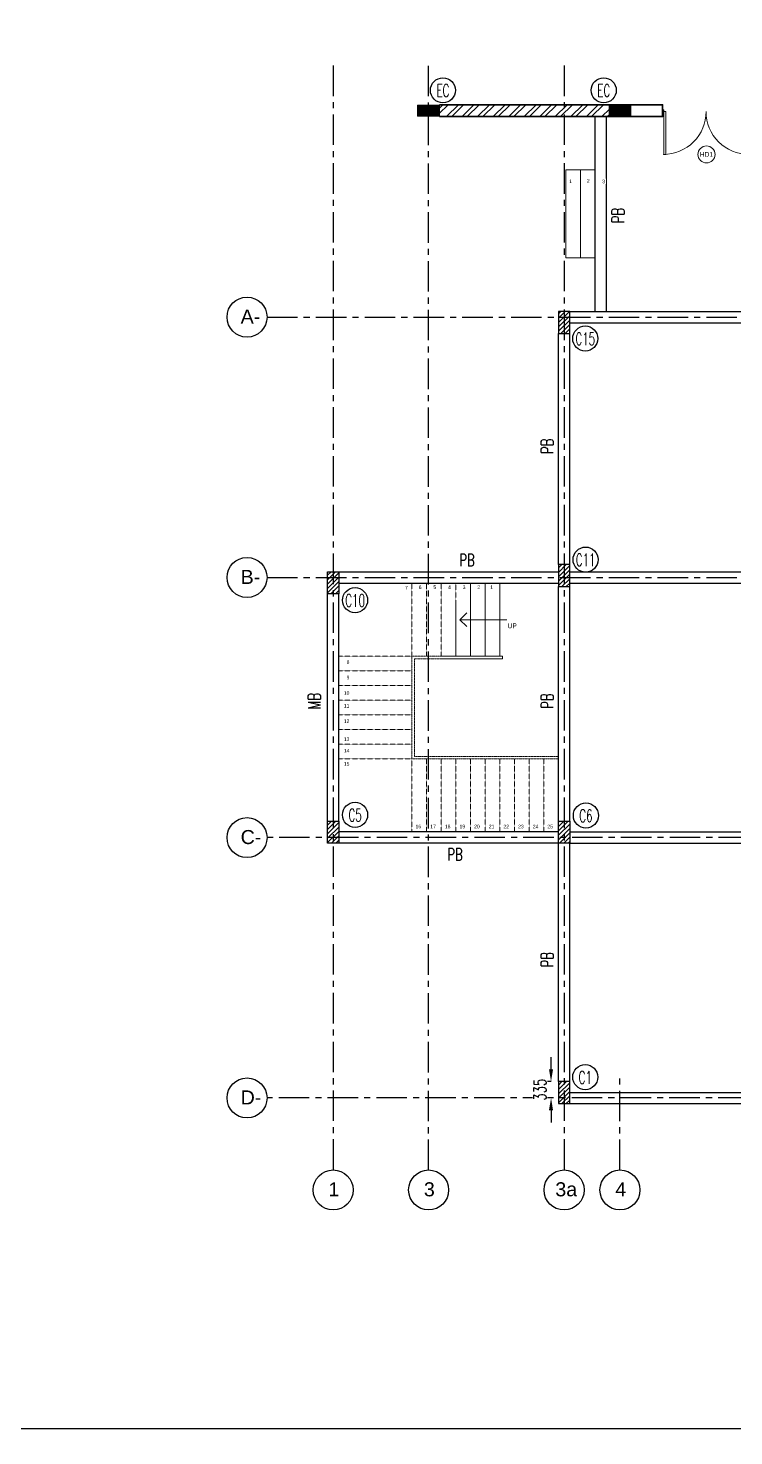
# Model space of a CAD drawing. Header units: millimetres. Extents: x 2659630 to 6742168, y -2425387 to -732288.
# Drawn here: x 2935860 to 2950314, y -1094519 to -1065675 of the extents above; entities that cross this region are included whole.
import ezdxf
from ezdxf.enums import TextEntityAlignment as Align

# ---------------------------------------------------------------- set-up
doc = ezdxf.new("R2010")
doc.units = ezdxf.units.MM
doc.header["$PDMODE"] = 35
doc.header["$PDSIZE"] = -25
for name, pattern in [('CENTER', [2, 1.25, -0.25, 0.25, -0.25]), ('Hidden', [7.14375, 4.7625, -2.38125]), ('Overhead', [3.96875, 2.38125, -1.5875])]:
    doc.linetypes.add(name, pattern=pattern)
for name, color, linetype, lineweight in [('A-ANNO-DIMS', 211, 'Continuous', 9), ('A-DETL-THIN', 151, 'Continuous', 18), ('A-DOOR', 31, 'Continuous', 18), ('A-DOOR-IDEN', 31, 'Continuous', 9), ('A-FLOR-HRAL', 11, 'Continuous', 18), ('A-FLOR-HRAL-MBND', 5, 'Overhead', 18), ('A-GRID-DIMS', 211, 'Continuous', 9), ('A-hatch', 253, 'Continuous', 0), ('A-PLASTER', 50, 'Continuous', 0), ('A-RCC', 2, 'Continuous', 0), ('A-STAIRS', 31, 'Continuous', 18), ('A-WALL', 113, 'Continuous', 9), ('A-WALL-PATT', 111, 'Continuous', 0), ('G-ANNO-TEXT', 231, 'Continuous', 9)]:
    doc.layers.add(name, color=color, linetype=linetype, lineweight=lineweight)
for name, color, linetype in [('A-TEXT-0', 7, 'Continuous'), ('S-BEAM NO', 3, 'Continuous'), ('S-BEAM OUTER', 4, 'Continuous'), ('S-COLUMN', 1, 'Continuous'), ('S-COLUMN CIRCLE', 9, 'Continuous'), ('S-COLUMN HATCH', 8, 'Continuous'), ('S-COLUMN NO', 2, 'Continuous'), ('S-GRIDE CIRCLE', 8, 'Continuous'), ('S-GRIDE LINE', 8, 'CENTER'), ('S-GRIDE NO', 1, 'Continuous')]:
    doc.layers.add(name, color=color, linetype=linetype)
doc.layers.get('A-ANNO-DIMS').off()
doc.styles.add('Arial', font='arial.ttf', dxfattribs={"height": 123})
doc.styles.add('Arial_1', font='arial.ttf', dxfattribs={"height": 98.353293})
doc.styles.add('Arial_3', font='arial.ttf', dxfattribs={"height": 97.584908})
doc.styles.add('Arial_4', font='arial.ttf', dxfattribs={"height": 73.76497})
doc.styles.add('ROMANS', font='r.shx', dxfattribs={"width": 0.7})
doc.dimstyles.new('Diagonal_-_2_5mm_Arial', dxfattribs={"dimscale": 304.8, "dimtxt": 123, "dimasz": 0.32, "dimexe": 0.4, "dimexo": 0.5, "dimgap": 0.28, "dimtad": 1, "dimdec": 0, "dimzin": 0, "dimdsep": 46, "dimtxsty": 'Arial', "dimblk1": 'OBLIQUE', "dimblk2": 'OBLIQUE', "dimsah": 1, "dimcen": 0.09, "dimdle": 0.4, "dimazin": 0, "dimtfac": 1, "dimtdec": 0, "dimtix": 1, "dimtmove": 0, "dimatfit": 3, "dimfxl": 1, "dimfxlon": 1, "dimtvp": 1, "dimtolj": 1, "dimtzin": 0, "dimarcsym": 2})
doc.dimstyles.new('dim100', dxfattribs={"dimtxt": 250, "dimasz": 250, "dimexe": 200, "dimexo": 200, "dimgap": 100, "dimtad": 1, "dimdec": 0, "dimrnd": 1, "dimzin": 0, "dimdsep": 46, "dimtxsty": 'ROMANS', "dimcen": 0, "dimclrd": 5, "dimclre": 5, "dimclrt": 4, "dimadec": 0, "dimazin": 0, "dimtfac": 1, "dimtdec": 0, "dimtix": 1, "dimtofl": 0, "dimtmove": 2, "dimatfit": 3, "dimfxl": 1, "dimtolj": 1, "dimtzin": 0, "dimlwd": -1, "dimlwe": -1, "dimarcsym": 0})
pattern_1 = [(225, (-695727.887, -212175.8), (44.9012806, -44.9012806), [])]

# ---------------------------------------------------------------- blocks, each defined once
blk = doc.blocks.new('_Oblique')
at = {"color": 0, "linetype": 'ByBlock', "lineweight": -2}
blk.add_line((-0.5, -0.5), (0.5, 0.5), dxfattribs=at)
blk = doc.blocks.new('*D1912')
at = {"layer": 'A-GRID-DIMS', "color": 0, "lineweight": -2}
for p, q in [((3026076, -1094062), (3026076, -1094489)), ((2800878, -1094367), (3026198, -1094367)), ((2801000, -1094519), (2801000, -1094489))]:
    blk.add_line(p, q, dxfattribs=at)
at = {"layer": 'Defpoints', "color": 0, "ltscale": 2500}
for p in [(3026076, -1039892), (2801000, -1094367), (3026076, -1094367)]:
    blk.add_point(p, dxfattribs=at)
at = {"layer": 'A-GRID-DIMS', "color": 0, "lineweight": -2, "ltscale": 2500, "xscale": 97.536, "yscale": 97.536, "zscale": 97.536, "rotation": 180}
blk.add_blockref('_Oblique', (2801000, -1094367), dxfattribs=at)
at = {"layer": 'A-GRID-DIMS', "color": 0, "lineweight": -2, "ltscale": 2500, "xscale": 97.536, "yscale": 97.536, "zscale": 97.536}
blk.add_blockref('_Oblique', (3026076, -1094367), dxfattribs=at)
at = {"layer": 'A-GRID-DIMS', "color": 0, "ltscale": 2500, "insert": (2913538, -1094219), "char_height": 123, "attachment_point": 5, "style": 'Arial', "bg_fill": 3, "box_fill_scale": 1.1, "bg_fill_color": 257, "bg_fill_transparency": 0}
blk.add_mtext('\\A1;225076', dxfattribs=at)
blk = doc.blocks.new('M_Door Tag_Mahindra_2_0mm_2 - M_Door Tag_Mahindra 2-3264029-GROUND FLOOR PLAN-01')
at = {"layer": 'A-DOOR-IDEN'}
blk.add_circle((0, 0), 3.5, dxfattribs=at)
blk = doc.blocks.new('DOOR D9-1800X2500-PLN')
at = {"layer": 'A-DOOR'}
for p, q in [((12, 40, 0), (12, 25, 0)), ((37, 40, 0), (12, 40, 0)), ((12, 25, 0), (22, 25, 0)), ((12, 15, 0), (12, 0, 0)), ((22, 15, 0), (12, 15, 0)), ((12, 0, 0), (37, 0, 0)), ((14, 27, 0), (14, 38, 0)), ((14, 38, 0), (22, 38, 0)), ((22, 27, 0), (14, 27, 0)), ((14, 2, 0), (14, 13, 0)), ((14, 13, 0), (22, 13, 0)), ((22, 2, 0), (14, 2, 0)), ((22, 38, 0), (22, 27, 0)), ((22, 25, 0), (22, 15, 0)), ((22, 13, 0), (22, 2, 0)), ((24, 10, 0), (24, 30, 0)), ((24, 30, 0), (30, 30, 0)), ((30, 10, 0), (24, 10, 0)), ((26, 32, 0), (26, 34, 0)), ((35, 32, 0), (26, 32, 0)), ((26, 6, 0), (26, 8, 0)), ((26, 8, 0), (35, 8, 0)), ((27, 37, 0), (28, 37, 0)), ((28, 4, 0), (27, 4, 0)), ((28, 37, 0), (28, 38, 0)), ((28, 38, 0), (35, 38, 0)), ((28, 2, 0), (28, 4, 0)), ((35, 2, 0), (28, 2, 0)), ((30, 30, 0), (30, 10, 0)), ((32, 10, 0), (32, 30, 0)), ((32, 30, 0), (35, 30, 0)), ((35, 10, 0), (32, 10, 0)), ((35, 38, 0), (35, 32, 0)), ((35, 30, 0), (35, 25, 0)), ((35, 25, 0), (37, 25, 0)), ((37, 15, 0), (35, 15, 0)), ((35, 15, 0), (35, 10, 0)), ((35, 8, 0), (35, 2, 0)), ((37, 25, 0), (37, 40, 0)), ((37, 0, 0), (37, 15, 0)), ((1763, 25, 0), (1763, 40, 0)), ((1763, 40, 0), (1788, 40, 0)), ((1766, 25, 0), (1763, 25, 0)), ((1763, 0, 0), (1763, 15, 0)), ((1763, 15, 0), (1766, 15, 0)), ((1788, 0, 0), (1763, 0, 0)), ((1772, 38, 0), (1766, 38, 0)), ((1766, 38, 0), (1766, 32, 0)), ((1766, 32, 0), (1774, 32, 0)), ((1768, 30, 0), (1766, 30, 0)), ((1766, 30, 0), (1766, 25, 0)), ((1766, 15, 0), (1766, 10, 0)), ((1766, 10, 0), (1768, 10, 0)), ((1766, 8, 0), (1766, 2, 0)), ((1774, 8, 0), (1766, 8, 0)), ((1766, 2, 0), (1772, 2, 0)), ((1768, 10, 0), (1768, 30, 0)), ((1770, 30, 0), (1770, 10, 0)), ((1776, 30, 0), (1770, 30, 0)), ((1770, 10, 0), (1776, 10, 0)), ((1772, 37, 0), (1772, 38, 0)), ((1773, 37, 0), (1772, 37, 0)), ((1772, 2, 0), (1772, 4, 0)), ((1772, 4, 0), (1773, 4, 0)), ((1774, 32, 0), (1774, 34, 0)), ((1774, 6, 0), (1774, 8, 0)), ((1776, 10, 0), (1776, 30, 0)), ((1778, 38, 0), (1778, 27, 0)), ((1786, 38, 0), (1778, 38, 0)), ((1778, 27, 0), (1786, 27, 0)), ((1788, 25, 0), (1778, 25, 0)), ((1778, 25, 0), (1778, 15, 0)), ((1778, 15, 0), (1788, 15, 0)), ((1786, 13, 0), (1778, 13, 0)), ((1778, 13, 0), (1778, 2, 0)), ((1778, 2, 0), (1786, 2, 0)), ((1786, 27, 0), (1786, 38, 0)), ((1786, 2, 0), (1786, 13, 0)), ((1788, 40, 0), (1788, 25, 0)), ((1788, 15, 0), (1788, 0, 0))]:
    blk.add_line(p, q, dxfattribs=at)
at = {"layer": 'A-DOOR', "elevation": 0}
for points in [[(77, 40), (77, 915), (37, 915), (37, 40)], [(1723, 40), (1723, 915), (1763, 915), (1763, 40)]]:
    blk.add_lwpolyline(points, close=True, dxfattribs=at)
at = {"layer": 'A-DOOR'}
for centre, radius, start, end in [((25, 40), 875, 359.997, 90), ((1775, 40), 875, 90, 180.003), ((25, 36, 0), 2, 14.449, 289.7958), ((25, 4, 0), 2, 70.1472, 345.494), ((1775, 36, 0), 2, 250.2042, 165.551), ((1775, 4, 0), 2, 194.506, 109.8528)]:
    blk.add_arc(centre, radius, start, end, dxfattribs=at)
blk = doc.blocks.new('*D1954')
at = {"layer": 'Defpoints', "color": 0, "ltscale": 1200}
for p in [(2946722, -1087261), (2946722, -1087596)]:
    blk.add_point(p, dxfattribs=at)
at = {"layer": 'S-GRIDE NO', "color": 5, "ltscale": 2500}
for p, q in [((2946570, -1087011), (2946570, -1086761)), ((2946570, -1087261), (2946370, -1087261)), ((2946570, -1087596), (2946370, -1087596)), ((2946570, -1087846), (2946570, -1088096))]:
    blk.add_line(p, q, dxfattribs=at)
at = {"layer": 'S-GRIDE NO', "color": 5, "ltscale": 1200}
for points in [[(2946528, -1087011), (2946611, -1087011), (2946570, -1087261)], [(2946611, -1087846), (2946528, -1087846), (2946570, -1087596)]]:
    blk.add_solid(points, dxfattribs=at)
at = {"layer": 'S-GRIDE NO', "color": 4, "ltscale": 1200, "insert": (2946345, -1087428), "char_height": 250, "attachment_point": 5, "rotation": 90, "style": 'ROMANS', "bg_fill": 3, "box_fill_scale": 1.1, "bg_fill_color": 257, "bg_fill_transparency": 15728640}
blk.add_mtext('\\A1;335', dxfattribs=at)
at = {"layer": 'Defpoints', "color": 0, "ltscale": 1200}
blk.add_point((2946570, -1087261), dxfattribs=at)

msp = doc.modelspace()

# ---------------------------------------------------------------- dimensions: what is measured, and where the dimension line sits
at = {"layer": 'A-GRID-DIMS'}
dim = msp.add_linear_dim(base=(3026075.788, -1094366.751), p1=(2801000.17, -1094366.751, 0), p2=(3026075.788, -1039892.47), dimstyle='Diagonal_-_2_5mm_Arial', override={"dimpost": '<>', "dimtmove": 1, "dimfxl": 1, "dimfxlon": 1, "dimtfill": 1, "dimtfillclr": 0, "dimarcsym": 2}, dxfattribs=at)
dim.commit()
dim.dimension.update_dxf_attribs({"geometry": '*D1912', "text_midpoint": (2913537.979, -1094218.606)})

# ---------------------------------------------------------------- next in the draw order: hatches: boundary and pattern name
at = {"layer": 'A-hatch', "true_color": 0x939598}
h = msp.add_hatch(dxfattribs=at)
h.set_pattern_fill('ANSI31', color=252, scale=5, angle=359.9997012)
h.set_pattern_definition([(44.99970117, (-5375597.532, -3178826.353), (-11.225261605, 11.225378697), [])])
h.paths.add_polyline_path([(2943837.217, -1067481.254), (2944287.217, -1067481.252), (2944287.219, -1067251.214), (2943837.219, -1067251.211)])
h = msp.add_hatch(dxfattribs=at)
h.set_pattern_fill('ANSI31', color=252, scale=5, angle=359.9997012)
h.set_pattern_definition([(44.99970117, (-5371677.546, -3178826.374), (-11.225261605, 11.225378697), [])])
h.paths.add_polyline_path([(2947757.203, -1067481.274), (2948207.203, -1067481.272), (2948207.204, -1067251.234), (2947757.204, -1067251.232)])
at = {"layer": 'A-WALL-PATT'}
h = msp.add_hatch(dxfattribs=at)
h.set_pattern_fill('ANSI32', color=256, scale=600, angle=360, style=0)
h.set_pattern_definition([(45, (2777482.52, -1241117.36), (-159.09903, 159.09903), []), (45, (2777588.58, -1241117.36), (-159.09903, 159.09903), [])])
h.paths.add_polyline_path([(2947757.204, -1067251.198), (2944287.219, -1067251.224), (2944287.218, -1067481.27), (2947757.203, -1067481.314)])
at = {"layer": 'S-COLUMN HATCH', "true_color": 0x939598}
h = msp.add_hatch(dxfattribs=at)
h.set_pattern_fill('ANSI31', color=252, scale=20, angle=180)
h.set_pattern_definition(pattern_1)
h.paths.add_polyline_path([(2946952.291, -1071480.988), (2946722.291, -1071480.987), (2946722.289, -1071930.987), (2946842.289, -1071930.987), (2946952.289, -1071930.988)])
h = msp.add_hatch(dxfattribs=at)
h.set_pattern_fill('ANSI31', color=252, scale=20, angle=180)
h.set_pattern_definition(pattern_1)
h.paths.add_polyline_path([(2946952.284, -1076665.99), (2946722.284, -1076665.989), (2946722.282, -1077115.989), (2946842.282, -1077115.989), (2946952.282, -1077115.99)])
h = msp.add_hatch(dxfattribs=at)
h.set_pattern_fill('ANSI31', color=252, scale=20, angle=180)
h.set_pattern_definition(pattern_1)
h.paths.add_polyline_path([(2941992.291, -1077265.987), (2942222.291, -1077265.988), (2942222.293, -1076815.991), (2941992.293, -1076815.99)])
h = msp.add_hatch(dxfattribs=at)
h.set_pattern_fill('ANSI31', color=252, scale=20, angle=180)
h.set_pattern_definition(pattern_1)
h.paths.add_polyline_path([(2941992.291, -1082375.989), (2942222.291, -1082375.99), (2942222.294, -1081925.991), (2941992.294, -1081925.99)])
h = msp.add_hatch(dxfattribs=at)
h.set_pattern_fill('ANSI31', color=252, scale=20, angle=180)
h.set_pattern_definition(pattern_1)
h.paths.add_polyline_path([(2946722.291, -1082375.989), (2946952.291, -1082375.99), (2946952.294, -1081925.991), (2946722.294, -1081925.99)])
h = msp.add_hatch(dxfattribs=at)
h.set_pattern_fill('ANSI31', color=252, scale=20, angle=180)
h.set_pattern_definition(pattern_1)
h.paths.add_polyline_path([(2946952.319, -1087261.247), (2946722.295, -1087261.246), (2946722.294, -1087711.215), (2946952.294, -1087711.215)])

# ---------------------------------------------------------------- next in the draw order: linework, layer by layer
at = {"layer": 'A-DETL-THIN'}
for p, q in [((2947702.294, -1067481.314, 0), (2947472.294, -1067481.162, 0)), ((2944700.704, -1077796.178), (2944842.126, -1077654.757)), ((2944700.704, -1077796.178), (2945665.911, -1077796.179)), ((2944700.704, -1077796.178), (2944842.125, -1077937.6))]:
    msp.add_line(p, q, dxfattribs=at)
at = {"layer": 'A-FLOR-HRAL'}
for p, q in [((2945572.922, -1078595.989), (2944309.226, -1078595.989)), ((2945572.922, -1078545.989), (2944322.921, -1078545.989)), ((2945572.922, -1078595.989), (2945572.922, -1078545.989))]:
    msp.add_line(p, q, dxfattribs=at)
at = {"layer": 'A-FLOR-HRAL-MBND'}
for p, q in [((2943721.318, -1080645.989), (2943721.298, -1078545.988)), ((2944322.921, -1078545.989), (2943721.298, -1078545.989)), ((2944309.226, -1078595.989), (2943771.298, -1078595.989)), ((2943771.317, -1080595.989), (2943771.298, -1078595.989)), ((2946722.884, -1080645.989), (2943721.318, -1080645.989)), ((2946722.884, -1080595.989), (2943771.317, -1080595.989))]:
    msp.add_line(p, q, dxfattribs=at)
at = {"layer": 'A-PLASTER'}
for p, q in [((2948856.961, -1067493.328), (2944287.217, -1067493.27)), ((2948856.961, -1067239.189), (2944287.219, -1067239.224)), ((2948856.961, -1067239.189), (2948856.961, -1067493.328, 0))]:
    msp.add_line(p, q, dxfattribs=at)
at = {"layer": 'A-RCC'}
for p, q in [((2943837.204, -1067251.177), (2943837.203, -1067481.177)), ((2943837.203, -1067481.177), (2944287.203, -1067481.18)), ((2944287.204, -1067251.18), (2943837.204, -1067251.177)), ((2943837.219, -1067251.172), (2943837.218, -1067481.172)), ((2943837.218, -1067481.172), (2944287.218, -1067481.174)), ((2944287.219, -1067251.174), (2943837.219, -1067251.172)), ((2944287.203, -1067481.18), (2944287.204, -1067251.18)), ((2944287.218, -1067481.174), (2944287.219, -1067251.174)), ((2947757.204, -1067251.198), (2947757.203, -1067481.198)), ((2947757.203, -1067481.198), (2948207.203, -1067481.2)), ((2948207.204, -1067251.2), (2947757.204, -1067251.198)), ((2948207.203, -1067481.2), (2948207.204, -1067251.2))]:
    msp.add_line(p, q, dxfattribs=at)
at = {"layer": 'A-STAIRS'}
for p, q in [((2947471.318, -1068581.162, 0), (2946871.318, -1068581.156, 0)), ((2946872.276, -1070381.155, 0), (2946872.299, -1068581.157, 0)), ((2947172.276, -1070381.159, 0), (2947172.299, -1068581.159, 0)), ((2947473.573, -1070381.162, 0), (2946873.573, -1070381.154, 0)), ((2944921.318, -1077045.989), (2944921.318, -1078545.989)), ((2945221.318, -1077045.989), (2945221.318, -1078545.989)), ((2945521.318, -1077045.989), (2945521.318, -1078545.989)), ((2944621.318, -1077456.764), (2944621.318, -1078545.989))]:
    msp.add_line(p, q, dxfattribs=at)
at = {"layer": 'A-STAIRS', "linetype": 'Hidden'}
for p, q in [((2943721.318, -1077045.989), (2943721.318, -1078545.989)), ((2944021.318, -1077045.989), (2944021.318, -1078545.989)), ((2944321.318, -1077045.989), (2944321.318, -1078545.989)), ((2944621.318, -1077456.764), (2944621.318, -1077045.989)), ((2943721.298, -1078545.989), (2942221.318, -1078545.989)), ((2943721.298, -1078845.989), (2942221.318, -1078845.989)), ((2943721.298, -1079745.989), (2942221.318, -1079745.989)), ((2943721.298, -1080045.989), (2942221.318, -1080045.989)), ((2943721.298, -1080345.989), (2942221.318, -1080345.989)), ((2943721.298, -1080645.989), (2942221.318, -1080645.989)), ((2943721.318, -1080650.989), (2943721.318, -1082145.989)), ((2944021.318, -1080645.989), (2944021.318, -1082145.989)), ((2944321.318, -1080645.989), (2944321.318, -1082145.989)), ((2944621.318, -1080645.989), (2944621.318, -1082145.989)), ((2944921.318, -1080645.989), (2944921.318, -1082145.989)), ((2945221.318, -1080645.989), (2945221.318, -1082145.989)), ((2945521.318, -1080645.989), (2945521.318, -1082145.989)), ((2945821.318, -1080645.989), (2945821.318, -1082145.989)), ((2946121.318, -1080645.989), (2946121.318, -1082145.989)), ((2946421.318, -1080645.989), (2946421.318, -1082145.989))]:
    msp.add_line(p, q, dxfattribs=at)
at = {"layer": 'A-WALL', "color": 1}
msp.add_line((2944287.218, -1067481.27), (2944287.219, -1067251.211), dxfattribs=at)
at = {"layer": 'A-WALL'}
for p, q in [((2948844.814, -1067481.328), (2944287.218, -1067481.27)), ((2948844.814, -1067251.189), (2944287.219, -1067251.224)), ((2948844.961, -1067251.19, 0), (2948844.961, -1067481.327, 0))]:
    msp.add_line(p, q, dxfattribs=at)
at = {"layer": 'S-BEAM OUTER', "ltscale": 2500}
for p, q in [((2947472.294, -1071468.987), (2947472.345, -1067493.311)), ((2947702.294, -1067493.314), (2947702.294, -1071481.162, 0)), ((2946952.294, -1071481.088), (2954613.907, -1071481.18)), ((2946952.292, -1071711.088), (2954613.904, -1071711.18)), ((2946722.294, -1076665.99), (2946722.294, -1071930.987)), ((2946952.294, -1076665.99), (2946952.294, -1071930.987)), ((2942222.281, -1076815.99), (2946722.294, -1076815.99)), ((2946952.284, -1076815.99), (2954613.836, -1076815.99)), ((2941992.301, -1081925.991), (2941992.301, -1077265.987)), ((2942222.281, -1077045.99), (2946722.294, -1077045.99)), ((2942222.301, -1081925.991), (2942222.301, -1077265.987)), ((2946722.301, -1081925.991), (2946722.301, -1077115.989)), ((2946952.284, -1077045.99), (2954613.836, -1077045.99)), ((2946952.301, -1081925.991), (2946952.301, -1077115.989)), ((2946722.295, -1082145.988), (2942222.284, -1082145.92)), ((2946952.294, -1082145.988), (2954613.836, -1082145.988)), ((2946722.292, -1082375.988), (2942222.281, -1082375.92)), ((2946722.292, -1087260.989), (2946722.292, -1082375.988)), ((2946952.292, -1087260.989), (2946952.292, -1082375.988)), ((2946952.294, -1082375.988), (2954613.836, -1082375.988)), ((2946952.294, -1087480.989), (2954613.837, -1087480.989)), ((2946952.294, -1087710.989), (2954613.837, -1087710.989))]:
    msp.add_line(p, q, dxfattribs=at)
at = {"layer": 'S-COLUMN', "color": 1}
for points in [[(2946722.294, -1071930.987), (2946952.294, -1071930.987), (2946952.294, -1071480.987), (2946722.294, -1071480.987)], [(2946952.284, -1076665.99), (2946722.294, -1076665.99), (2946722.294, -1077115.989), (2946952.284, -1077115.989)], [(2941992.294, -1076815.99), (2942222.281, -1076815.99), (2942222.288, -1077265.987), (2941992.301, -1077265.987)], [(2941992.301, -1081925.991), (2942222.288, -1081925.991), (2942222.281, -1082375.988), (2941992.294, -1082375.988)], [(2946722.301, -1081925.991), (2946952.288, -1081925.991), (2946952.281, -1082375.988), (2946722.294, -1082375.988)], [(2946722.294, -1087710.989), (2946952.294, -1087710.989), (2946952.294, -1087260.989), (2946722.294, -1087260.989)]]:
    msp.add_lwpolyline(points, close=True, dxfattribs=at)
at = {"layer": 'S-COLUMN CIRCLE'}
for centre in [(2944355.295, -1066948.916), (2944355.295, -1066948.916), (2947648.93, -1066948.916), (2947648.93, -1066948.916), (2947270.521, -1072035.398), (2947277.468, -1076564.67), (2942555.549, -1077396.921), (2942555.549, -1081794.614), (2947283.761, -1081808.963), (2947270.521, -1087168.867)]:
    msp.add_circle(centre, 257.143, dxfattribs=at)
at = {"layer": 'S-GRIDE CIRCLE'}
for centre in [(2940342.837, -1071595.921), (2940342.837, -1071595.921), (2940342.837, -1071595.921), (2940342.837, -1076930.923), (2940342.837, -1076930.923), (2940342.837, -1076930.923), (2940342.837, -1082260.923), (2940342.837, -1082260.923), (2940342.837, -1082260.923), (2940342.837, -1087595.989), (2940342.837, -1087595.989), (2940342.837, -1087595.989), (2942107.299, -1089481.549), (2942107.299, -1089481.549), (2942107.299, -1089481.549), (2944062.299, -1089481.549), (2944062.299, -1089481.549), (2944062.299, -1089481.549), (2946837.299, -1089481.549), (2946837.299, -1089481.549), (2946837.299, -1089481.549), (2947982.299, -1089481.549), (2947982.299, -1089481.549), (2947982.299, -1089481.549)]:
    msp.add_circle(centre, 409.836, dxfattribs=at)
at = {"layer": 'S-GRIDE LINE', "ltscale": 500}
for p, q in [((2942107.299, -1066442.534), (2942107.299, -1089071.713)), ((2940752.673, -1071595.987), (2972627.904, -1071595.987)), ((2940752.673, -1076930.989), (2972627.904, -1076930.989)), ((2972625.226, -1082260.989), (2940752.673, -1082260.989)), ((2947982.299, -1089071.713), (2947982.299, -1087071.713)), ((2972617.913, -1087595.989), (2940752.673, -1087595.989))]:
    msp.add_line(p, q, dxfattribs=at)

# ---------------------------------------------------------------- next in the draw order: block references
at = {"layer": 'A-ANNO-DIMS', "xscale": -1, "rotation": 180}
msp.add_blockref('DOOR D9-1800X2500-PLN', (2948844.792, -1067346.095, 0), dxfattribs=at)
at = {"layer": 'A-DOOR-IDEN', "xscale": -49.99999999999997, "yscale": 49.99999999999997, "zscale": 49.99999999999997, "rotation": 328.1314105507045}
msp.add_blockref('M_Door Tag_Mahindra_2_0mm_2 - M_Door Tag_Mahindra 2-3264029-GROUND FLOOR PLAN-01', (2949754.657, -1068262.766, 0), dxfattribs=at)

# ---------------------------------------------------------------- next in the draw order: texts
at = {"layer": 'A-DOOR-IDEN', "insert": (2949751.959, -1068213.307, 0), "char_height": 98.3533, "width": 208.8, "attachment_point": 2, "rotation": 0.1314106, "line_spacing_factor": 0.938532, "style": 'Arial_1'}
msp.add_mtext('HD1', dxfattribs=at)
at = {"layer": 'S-BEAM NO', "style": 'ROMANS', "width": 0.7}
for s, p in [('PB', (2947940.855, -1069513.448, 0)), ('PB', (2946491.262, -1074241.339, 0)), ('MB', (2941721.032, -1079463.841, 0)), ('PB', (2946491.268, -1079463.841, 0)), ('PB', (2946491.259, -1084761.339, 0))]:
    msp.add_text(s, height=250, rotation=90, dxfattribs=at).set_placement(p, align=Align.MIDDLE_CENTER)
for p in [(2944848.203, -1076574.263, 0), (2944602.137, -1082605.437, 0)]:
    msp.add_text('PB', height=250, dxfattribs=at).set_placement(p, align=Align.MIDDLE_CENTER)
at = {"layer": 'S-COLUMN NO', "style": 'ROMANS', "width": 0.6}
for s, p in [('EC', (2944356.663, -1066954.446, 0)), ('EC', (2944356.663, -1066954.446, 0)), ('EC', (2947650.298, -1066954.446, 0)), ('EC', (2947650.298, -1066954.446, 0)), ('C15', (2947271.89, -1072040.929, 0)), ('C11', (2947278.836, -1076570.2, 0)), ('C10', (2942556.917, -1077402.451, 0)), ('C5', (2942556.917, -1081800.144, 0)), ('C6', (2947285.13, -1081814.493, 0)), ('C1', (2947271.89, -1087174.398, 0)), ('C1', (2947271.89, -1087174.398, 0)), ('C1', (2947271.89, -1087174.398, 0))]:
    msp.add_text(s, height=257.1429, dxfattribs=at).set_placement(p, align=Align.MIDDLE_CENTER)
at = {"layer": 'S-GRIDE NO', "style": 'Arial'}
for s, height, p in [('A-', 287.9195, (2940212.012, -1071728.923)), ('B-', 287.9195, (2940212.012, -1077063.925)), ('C-', 287.9195, (2940212.012, -1082393.925)), ('D-', 287.9195, (2940212.012, -1087728.99)), ('1', 287.919, (2942010.618, -1089611.388)), ('1', 287.919, (2942010.618, -1089611.388)), ('1', 287.919, (2942010.618, -1089611.388)), ('3', 287.919, (2943965.618, -1089611.388)), ('3a', 287.9195, (2946657.628, -1089611.388)), ('4', 287.919, (2947885.618, -1089611.388))]:
    msp.add_text(s, height=height, dxfattribs=at).set_placement(p)

# ---------------------------------------------------------------- next in the draw order: texts
at = {"layer": 'A-TEXT-0', "color": 7, "char_height": 73.765, "width": 68.4, "attachment_point": 3, "rotation": 0.1314106, "line_spacing_factor": 0.938532, "style": 'Arial_4', "bg_fill": 3, "box_fill_scale": 1.25, "bg_fill_color": 0, "bg_fill_transparency": 0}
for s, insert in [('1', (2946997.66, -1068775.603, 0)), ('2', (2947360.662, -1068768.424, 0)), ('7', (2943635.754, -1077106.847)), ('6', (2943917.093, -1077094.663)), ('5', (2944217.093, -1077094.663)), ('4', (2944517.093, -1077094.655)), ('3', (2944817.093, -1077094.657)), ('2', (2945117.093, -1077094.655)), ('1', (2945381.66, -1077094.652)), ('8', (2942439.747, -1078628.999)), ('10', (2942439.753, -1079260.466)), ('12', (2942439.744, -1079837.989)), ('13', (2942439.761, -1080207.549)), ('15', (2942439.767, -1080711.018)), ('16', (2943909.526, -1081996.947)), ('17', (2944209.589, -1081996.944)), ('18', (2944509.589, -1081996.942)), ('19', (2944809.589, -1081996.939)), ('20', (2945109.589, -1081996.944)), ('21', (2945409.589, -1081996.942)), ('22', (2945709.589, -1081996.939)), ('23', (2946009.589, -1081996.933)), ('24', (2946309.589, -1081996.93)), ('25', (2946609.589, -1081996.927))]:
    msp.add_mtext(s, dxfattribs=dict(at, insert=insert))
at = {"layer": 'G-ANNO-TEXT', "color": 7, "insert": (2945678.594, -1077872.248), "char_height": 98.3533, "width": 226.8, "attachment_point": 1, "rotation": 0.1314106, "line_spacing_factor": 0.938532, "style": 'Arial_3', "bg_fill": 3, "box_fill_scale": 1.25, "bg_fill_color": 0, "bg_fill_transparency": 0}
msp.add_mtext('UP', dxfattribs=at)

# ---------------------------------------------------------------- next in the draw order: linework, layer by layer
at = {"layer": 'A-STAIRS'}
msp.add_line((2947472.276, -1070381.162, 0), (2947472.299, -1068581.162, 0), dxfattribs=at)
at = {"layer": 'A-STAIRS', "linetype": 'Hidden'}
for p, q in [((2943721.298, -1079145.989), (2942221.318, -1079145.989)), ((2943721.298, -1079445.989), (2942221.318, -1079445.989))]:
    msp.add_line(p, q, dxfattribs=at)
at = {"layer": 'S-GRIDE LINE', "ltscale": 500}
for p, q in [((2944062.299, -1089071.713), (2944062.299, -1066442.534)), ((2946837.299, -1066442.534), (2946837.299, -1089071.713))]:
    msp.add_line(p, q, dxfattribs=at)

# ---------------------------------------------------------------- next in the draw order: texts
at = {"layer": 'A-TEXT-0', "color": 7, "insert": (2942439.764, -1080442.485), "char_height": 73.765, "width": 68.4, "attachment_point": 3, "rotation": 0.1314106, "line_spacing_factor": 0.938532, "style": 'Arial_4', "bg_fill": 3, "box_fill_scale": 1.25, "bg_fill_color": 0, "bg_fill_transparency": 0}
msp.add_mtext('14', dxfattribs=at)

# ---------------------------------------------------------------- next in the draw order: texts
at = {"layer": 'A-TEXT-0', "color": 7, "char_height": 73.765, "width": 68.4, "attachment_point": 3, "rotation": 0.1314106, "line_spacing_factor": 0.938532, "style": 'Arial_4', "bg_fill": 3, "box_fill_scale": 1.25, "bg_fill_color": 0, "bg_fill_transparency": 0}
for s, insert in [('3', (2947674.662, -1068779.424, 0)), ('9', (2942439.75, -1078944.733)), ('11', (2942439.744, -1079522.256))]:
    msp.add_mtext(s, dxfattribs=dict(at, insert=insert))

# ---------------------------------------------------------------- next in the draw order: dimensions: what is measured, and where the dimension line sits
at = {"layer": 'S-GRIDE NO', "ltscale": 2500}
dim = msp.add_linear_dim(base=(2946569.787, -1087260.989), p1=(2946722.294, -1087595.989), p2=(2946722.292, -1087260.989), angle=90, dimstyle='dim100', override={"dimfxlon": 1, "dimtfill": 1, "dimarcsym": 2}, dxfattribs=at)
dim.commit()
dim.dimension.update_dxf_attribs({"geometry": '*D1954', "text_midpoint": (2946344.787, -1087428.489)})

doc.saveas('drawing.dxf')
